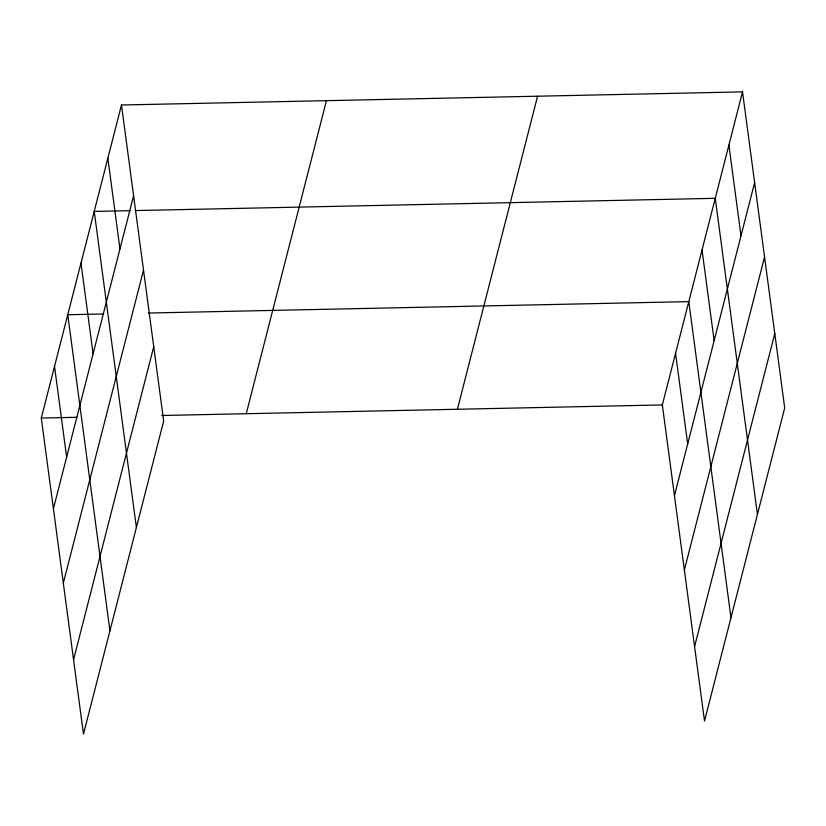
<?xml version="1.0" encoding="UTF-8"?>
<svg xmlns="http://www.w3.org/2000/svg" width="826" height="826" viewBox="0 0 826 826"><rect width="100%" height="100%" fill="white"/><g stroke="black" fill="none" stroke-linecap="round" stroke-linejoin="round"><path stroke-width="1.24" d="M121.484 104.995L163.662 421.064L83.478 734.118L41.3 418.039L121.484 104.995L742.522 91.882L784.7 407.961L704.516 721.005L662.338 404.936L742.522 91.882M53.401 508.744L133.595 195.7M63.323 583.115L143.517 270.071M73.545 659.747L153.739 346.693M246.241 413.712L326.435 100.669M457.397 409.262L537.581 96.208M674.439 495.641L754.634 182.587M684.362 570.012L764.556 256.958M694.583 646.634L774.778 333.59M130.085 210.671L94.226 211.425L136.393 527.504M135.216 210.568L715.264 198.323L757.432 514.391M103.632 313.983L67.763 314.737L109.93 630.806M148.463 313.033L688.801 301.624L730.979 617.703M41.3 418.039L77.169 417.285M161.7 415.499L662.338 404.936M728.893 145.108L740.994 235.802M702.028 249.979L714.139 340.673M675.565 353.28L687.676 443.985M107.855 158.21L119.956 248.915M80.989 263.081L93.101 353.786M54.526 366.393L66.638 457.088"/></g></svg>
